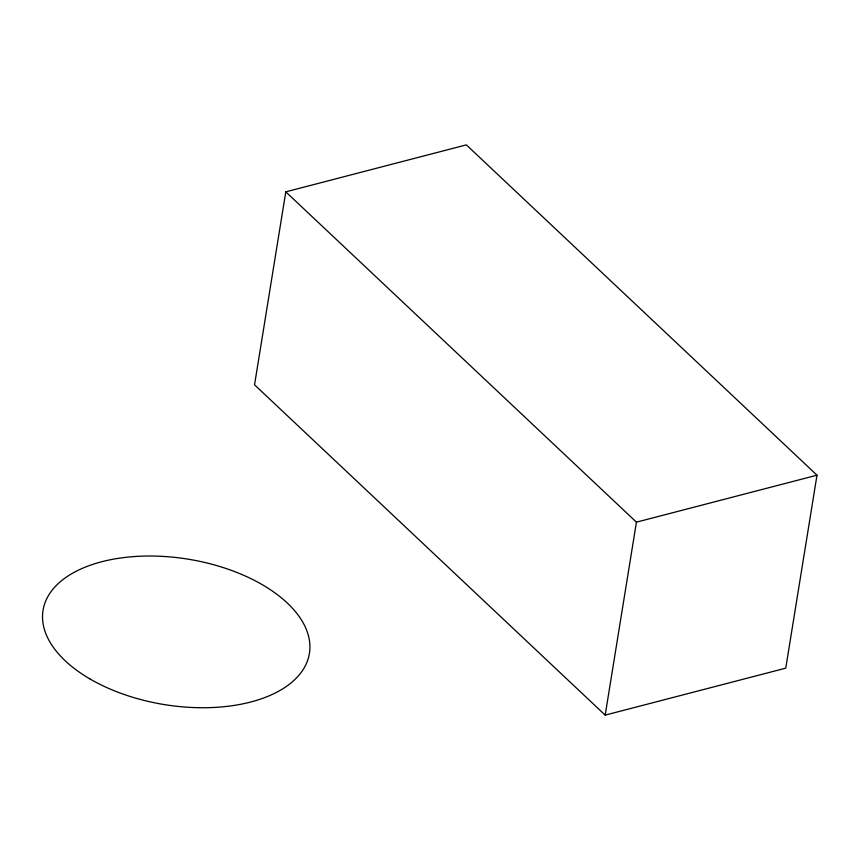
<?xml version="1.0" encoding="UTF-8"?>
<svg xmlns="http://www.w3.org/2000/svg" width="860" height="860" viewBox="0 0 860 860"><rect width="100%" height="100%" fill="white"/><g stroke="black" fill="none" stroke-linecap="round" stroke-linejoin="round"><path stroke-width="1.29" d="M285.8 191.845L254.538 384.807L605.182 715.122L785.75 668.155L817 475.193L466.356 144.878L285.8 191.845L636.432 522.16L605.182 715.122M636.432 522.16L817 475.193M89.913 678.916A134.912 73.67 9.2 0 0 307.805 659.899A134.912 73.67 9.2 0 0 130.967 556.818A134.912 73.67 9.2 0 0 89.913 678.916"/></g></svg>
